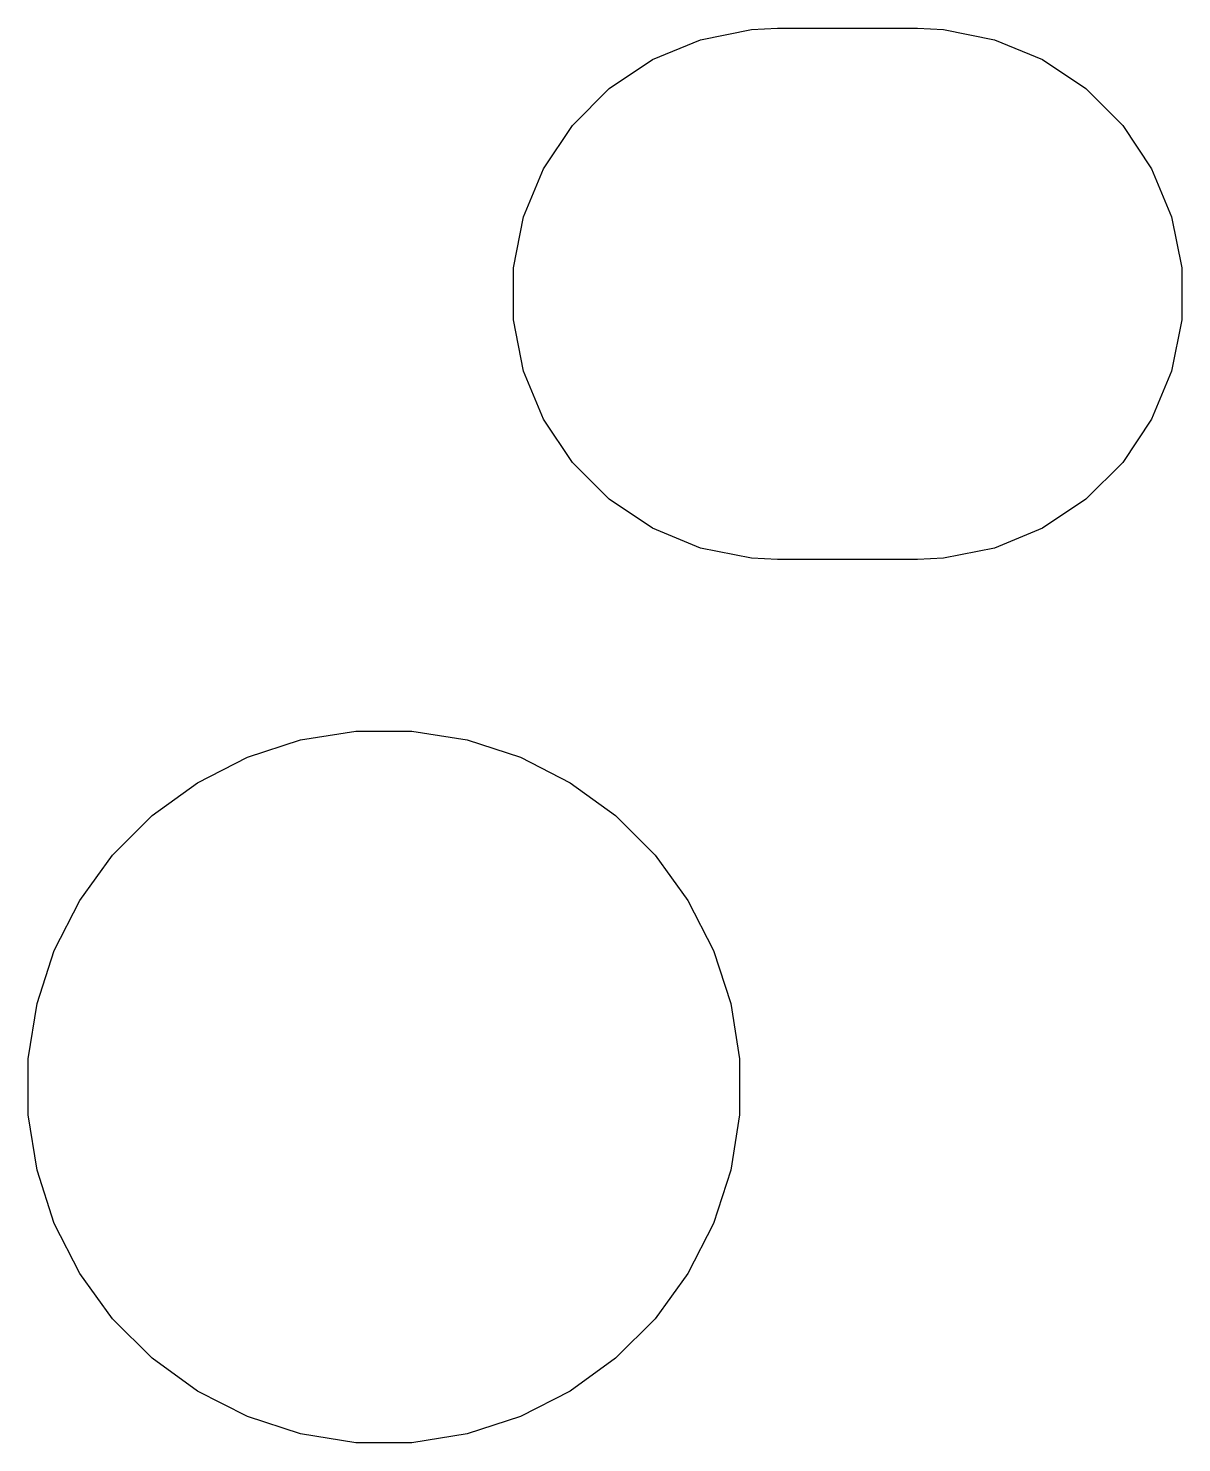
# Model space of a CAD drawing. Header units: millimetres. Extents: x 73.6 to 173.5, y -158 to -94.8.
# Drawn here: x 139.506 to 143.203, y -135.049 to -130.519 of the extents above; entities that cross this region are included whole.
import ezdxf

# ---------------------------------------------------------------- set-up
doc = ezdxf.new("R2010")
doc.units = ezdxf.units.MM
doc.layers.add('F.Mask', color=201, linetype='CONTINUOUS', true_color=0xd864ff)

msp = doc.modelspace()

# ---------------------------------------------------------------- linework, layer by layer
at = {"layer": 'F.Mask', "linetype": 'CONTINUOUS'}
for p, q in [((141.824297, -130.523197), (141.9077, -130.5191)), ((141.9077, -130.5191), (142.3559, -130.5191)), ((142.3559, -130.5191), (142.439303, -130.523197)), ((141.506589, -130.619573), (141.660697, -130.555739)), ((141.660697, -130.555739), (141.824297, -130.523197)), ((142.439303, -130.523197), (142.602903, -130.555739)), ((142.602903, -130.555739), (142.757011, -130.619573)), ((141.367895, -130.712245), (141.506589, -130.619573)), ((142.757011, -130.619573), (142.895705, -130.712245)), ((141.249945, -130.830195), (141.367895, -130.712245)), ((142.895705, -130.712245), (143.013655, -130.830195)), ((141.157273, -130.968889), (141.249945, -130.830195)), ((143.013655, -130.830195), (143.106327, -130.968889)), ((141.093439, -131.122997), (141.157273, -130.968889)), ((143.106327, -130.968889), (143.170161, -131.122997)), ((141.060897, -131.286597), (141.093439, -131.122997)), ((143.170161, -131.122997), (143.202703, -131.286597)), ((141.060897, -131.453403), (141.060897, -131.286597)), ((143.202703, -131.286597), (143.202703, -131.453403)), ((141.093439, -131.617003), (141.060897, -131.453403)), ((143.202703, -131.453403), (143.170161, -131.617003)), ((141.157273, -131.771111), (141.093439, -131.617003)), ((143.170161, -131.617003), (143.106327, -131.771111)), ((141.249945, -131.909805), (141.157273, -131.771111)), ((143.106327, -131.771111), (143.013655, -131.909805)), ((141.367895, -132.027755), (141.249945, -131.909805)), ((143.013655, -131.909805), (142.895705, -132.027755)), ((141.506589, -132.120427), (141.367895, -132.027755)), ((142.895705, -132.027755), (142.757011, -132.120427)), ((141.660697, -132.184261), (141.506589, -132.120427)), ((142.757011, -132.120427), (142.602903, -132.184261)), ((141.824297, -132.216803), (141.660697, -132.184261)), ((142.602903, -132.184261), (142.439303, -132.216803)), ((141.9077, -132.2209), (141.824297, -132.216803)), ((141.909178, -132.2209), (141.9077, -132.2209)), ((142.354422, -132.2209), (141.909178, -132.2209)), ((142.3559, -132.2209), (142.354422, -132.2209)), ((142.439303, -132.216803), (142.3559, -132.2209)), ((140.379072, -132.798581), (140.556221, -132.770523)), ((140.556221, -132.770523), (140.735579, -132.770523)), ((140.735579, -132.770523), (140.912728, -132.798581)), ((140.208493, -132.854006), (140.379072, -132.798581)), ((140.912728, -132.798581), (141.083307, -132.854006)), ((140.048684, -132.935432), (140.208493, -132.854006)), ((141.083307, -132.854006), (141.243116, -132.935432)), ((139.903581, -133.040856), (140.048684, -132.935432)), ((141.243116, -132.935432), (141.388219, -133.040856)), ((139.776756, -133.167681), (139.903581, -133.040856)), ((141.388219, -133.040856), (141.515044, -133.167681)), ((139.671332, -133.312784), (139.776756, -133.167681)), ((141.515044, -133.167681), (141.620468, -133.312784)), ((139.589906, -133.472593), (139.671332, -133.312784)), ((141.620468, -133.312784), (141.701894, -133.472593)), ((139.534481, -133.643172), (139.589906, -133.472593)), ((141.701894, -133.472593), (141.757319, -133.643172)), ((139.506423, -133.820321), (139.534481, -133.643172)), ((141.757319, -133.643172), (141.785377, -133.820321)), ((139.506423, -133.999679), (139.506423, -133.820321)), ((141.785377, -133.820321), (141.785377, -133.999679)), ((139.534481, -134.176828), (139.506423, -133.999679)), ((141.785377, -133.999679), (141.757319, -134.176828)), ((139.589906, -134.347407), (139.534481, -134.176828)), ((141.757319, -134.176828), (141.701894, -134.347407)), ((139.671332, -134.507216), (139.589906, -134.347407)), ((141.701894, -134.347407), (141.620468, -134.507216)), ((139.776756, -134.652319), (139.671332, -134.507216)), ((141.620468, -134.507216), (141.515044, -134.652319)), ((139.903581, -134.779144), (139.776756, -134.652319)), ((141.515044, -134.652319), (141.388219, -134.779144)), ((140.048684, -134.884568), (139.903581, -134.779144)), ((141.388219, -134.779144), (141.243116, -134.884568)), ((140.208493, -134.965994), (140.048684, -134.884568)), ((141.243116, -134.884568), (141.083307, -134.965994)), ((140.379072, -135.021419), (140.208493, -134.965994)), ((141.083307, -134.965994), (140.912728, -135.021419)), ((140.556221, -135.049477), (140.379072, -135.021419)), ((140.735579, -135.049477), (140.556221, -135.049477)), ((140.912728, -135.021419), (140.735579, -135.049477))]:
    msp.add_line(p, q, dxfattribs=at)

doc.saveas('drawing.dxf')
